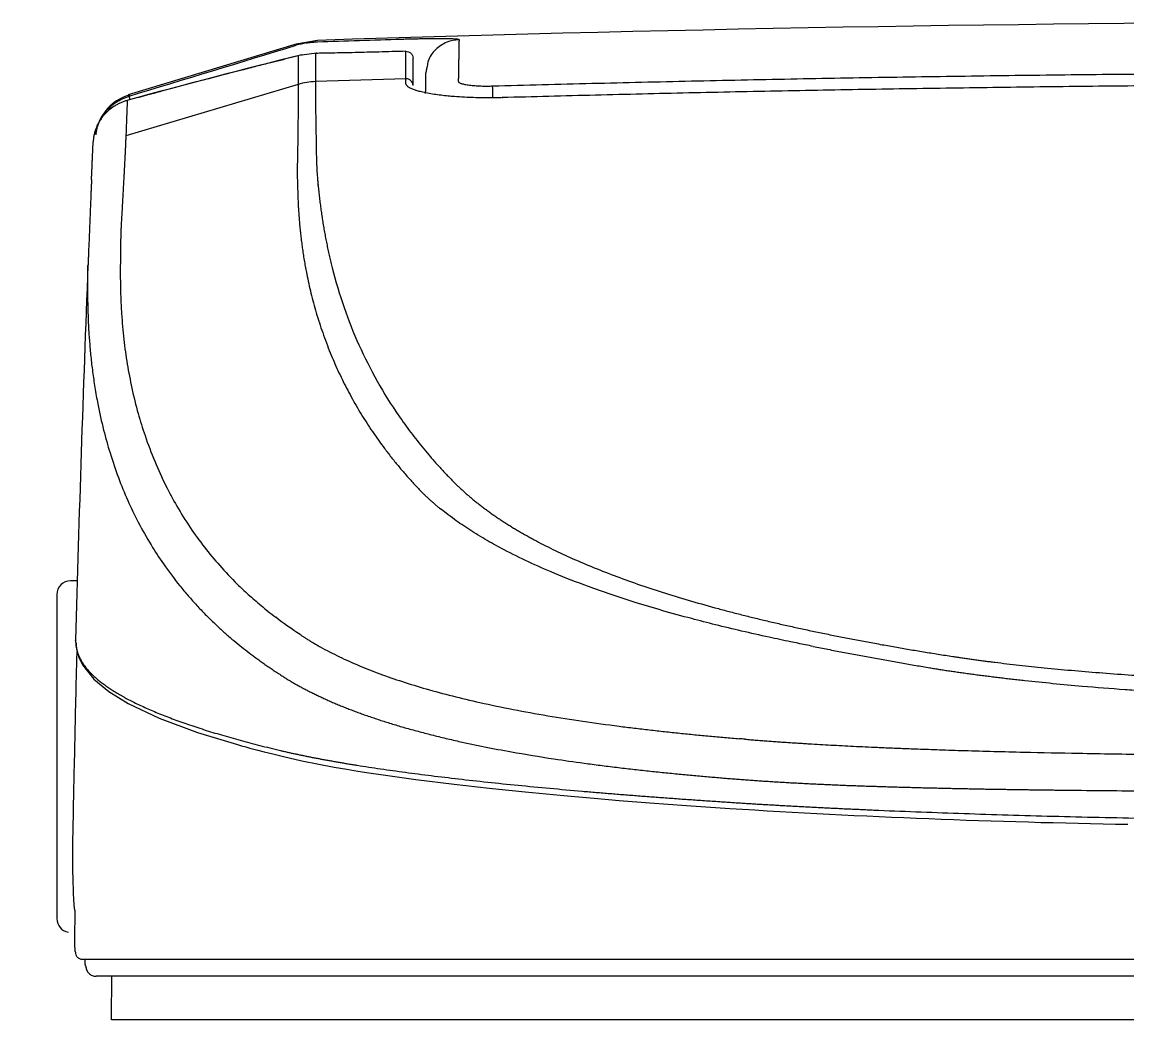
# Model space of a CAD drawing. Extents: x -4358 to 1981, y -50 to 2478.
# Drawn here: x -2913.5 to -2752.4, y 679.3 to 824.6 of the extents above; entities that cross this region are included whole.
import ezdxf

# ---------------------------------------------------------------- set-up
doc = ezdxf.new("R2010")
doc.units = 0
doc.header["$LTSCALE"] = 20
doc.header["$MEASUREMENT"] = 0
doc.layers.get('0').update_dxf_attribs({"linetype": 'CONTINUOUS'})

msp = doc.modelspace()

# ---------------------------------------------------------------- linework, layer by layer
for p, q in [((-2870.47, 821.95), (-2873.59, 821.43)), ((-2873.43, 821.48), (-2898.08, 814.01)), ((-2870.61, 820.08), (-2872.76, 819.83)), ((-2857.6, 816.36), (-2857.6, 820.37)), ((-2873.3, 815.54), (-2898.41, 808.05)), ((-2857.6, 815.65), (-2857.6, 816.36)), ((-2902.72, 808.79), (-2902.77, 808.2)), ((-2905.48, 743.22), (-2906.46, 743.22)), ((-2905.85, 695.19), (-2905.89, 690.93)), ((-2904.77, 688.12), (-2509.87, 688.12)), ((-2513.61, 679.28), (-2900.52, 679.28))]:
    msp.add_line(p, q)
at = {"flags": 128}
for points in [[(-2857.6, 816.36), (-2859.24, 816.32), (-2860.89, 816.27), (-2862.54, 816.21), (-2864.19, 816.16), (-2865.83, 816.11), (-2867.48, 816.06), (-2869.13, 816.01), (-2870.78, 815.95)], [(-2905.64, 734.16), (-2905.63, 733.76), (-2905.59, 733.43), (-2905.55, 733.18), (-2905.51, 732.99), (-2905.47, 732.8), (-2905.42, 732.6), (-2905.36, 732.41), (-2905.29, 732.21), (-2904.73, 731), (-2903.07, 728.9), (-2900.9, 727.1), (-2898.07, 725.36), (-2893.54, 723.21), (-2887.95, 721.14), (-2882.16, 719.37), (-2881.55, 719.2), (-2880.93, 719.03), (-2880.34, 718.87), (-2879.78, 718.72), (-2879.16, 718.56), (-2878.25, 718.33), (-2877.01, 718.02), (-2875.44, 717.63)], [(-2875.44, 717.63), (-2872.78, 717.03), (-2870.3, 716.53), (-2868.07, 716.11), (-2866.2, 715.79), (-2864.62, 715.53), (-2862.99, 715.27), (-2861.27, 715.01), (-2856.15, 714.29), (-2850.57, 713.59), (-2845.5, 713.02), (-2840.22, 712.48), (-2835.14, 712), (-2833.01, 711.8), (-2830.17, 711.56), (-2826.55, 711.25), (-2822.09, 710.9), (-2816.73, 710.51), (-2810.4, 710.07)]]:
    msp.add_lwpolyline(points, dxfattribs=at)
for centre, radius, start, end in [((-2707.07, -4175.38), 5000, 88.127, 91.87299), ((-2587.15, -325.17), 1180.12, 104.00611, 105.28593), ((-2857.56, 815.37), 0.995, 0.3067, 92.0032), ((-3656.76, 790.56), 812.16, 1.6249, 1.74679), ((-2895.86, 807.27), 7.05, 106.6458, 160.5559), ((1092.93, 630.62), 4000, 177.72717, 178.51092), ((-2906.46, 741.22), 2, 90, 180), ((-2731.28, 1974.36), 1266.76, 266.41937, 269.04387), ((-2906.46, 694.02), 2, 180, 259.3093)]:
    msp.add_arc(centre, radius, start, end)
for points, knots in [([(-2872.19, 821.58), (-2872.12, 821.59), (-2871.95, 821.62), (-2871.69, 821.66), (-2871.38, 821.69), (-2870.98, 821.73), (-2870.67, 821.75), (-2870.49, 821.76)], [0, 0, 0, 0, 0.13603, 0.289535, 0.460517, 0.686773, 1, 1, 1, 1]), ([(-2870.49, 821.76), (-2868.45, 821.82), (-2864.38, 821.96), (-2860.31, 822.08), (-2858.28, 822.14)], [0, 0, 0, 0, 0.4999822, 1, 1, 1, 1]), ([(-2858.28, 822.14), (-2858.22, 822.14), (-2858.09, 822.15), (-2857.84, 822.16), (-2857.4, 822.17), (-2856.77, 822.19), (-2856.02, 822.2), (-2855.04, 822.23), (-2853.86, 822.25), (-2852.54, 822.26), (-2851.4, 822.25), (-2850.65, 822.22), (-2850.22, 822.18), (-2850.04, 822.15), (-2849.94, 822.13), (-2849.9, 822.11), (-2849.87, 822.08), (-2849.87, 822.07), (-2849.87, 822.06)], [0, 0, 0, 0, 0.01482, 0.031116, 0.062235, 0.124343, 0.188094, 0.247808, 0.370591, 0.493636, 0.617718, 0.743408, 0.807069, 0.871157, 0.90198, 0.93556, 0.967393, 1, 1, 1, 1]), ([(-2849.87, 822.06), (-2850.48, 821.98), (-2851.74, 821.81), (-2853.34, 820.67), (-2854.33, 819.36), (-2854.47, 818.45), (-2854.52, 818.19)], [0, 0, 0, 0, 0.278334, 0.578964, 0.880457, 1, 1, 1, 1]), ([(-2849.87, 822.06), (-2849.87, 822.05), (-2849.87, 822.04), (-2849.87, 822.02), (-2849.87, 822.01), (-2849.87, 821.99), (-2849.87, 821.96), (-2849.87, 821.92), (-2849.87, 821.84), (-2849.88, 821.72), (-2849.88, 821.52), (-2849.88, 821.26), (-2849.89, 820.95), (-2849.89, 820.61), (-2849.9, 820.36), (-2849.9, 820.23)], [0, 0, 0, 0, 0.017675, 0.035361, 0.046065, 0.05779, 0.073766, 0.116659, 0.159551, 0.247518, 0.369643, 0.527518, 0.685202, 0.842696, 1, 1, 1, 1]), ([(-2870.77, 820.07), (-2870.77, 819.89), (-2870.77, 819.24), (-2870.77, 818.23), (-2870.77, 817.03), (-2870.77, 816.31), (-2870.78, 815.95)], [0, 0, 0, 0, 0.135521, 0.499997, 0.749998, 1, 1, 1, 1]), ([(-2857.6, 820.37), (-2858.27, 820.35), (-2859.59, 820.32), (-2862.05, 820.25), (-2864.42, 820.19), (-2866.71, 820.14), (-2868.23, 820.11), (-2869.58, 820.09), (-2870.37, 820.07), (-2870.77, 820.07)], [0, 0, 0, 0, 0.153789, 0.298245, 0.561143, 0.693015, 0.818474, 0.909304, 1, 1, 1, 1]), ([(-2870.63, 820.05), (-2870.63, 820.07), (-2870.66, 820.16), (-2870.72, 820.11), (-2870.77, 820.07)], [0, 0, 0, 0, 0.2456, 1, 1, 1, 1]), ([(-2857.6, 820.37), (-2857.48, 820.37), (-2857.35, 820.35), (-2857.09, 820.26), (-2856.97, 820.19), (-2856.77, 819.99), (-2856.69, 819.87), (-2856.59, 819.62), (-2856.57, 819.5), (-2856.57, 819.38)], [0, 0, 0, 0, 0.25, 0.25, 0.5, 0.5, 0.75, 0.75, 1, 1, 1, 1]), ([(-2849.9, 820.23), (-2849.9, 820.03), (-2849.91, 819.65), (-2849.92, 819.06), (-2849.93, 818.45), (-2849.94, 817.84), (-2849.95, 817.22), (-2849.96, 816.8), (-2849.96, 816.59)], [0, 0, 0, 0, 0.166624, 0.333264, 0.499922, 0.666598, 0.83329, 1, 1, 1, 1]), ([(-2873.31, 819.69), (-2873.57, 819.63), (-2874.1, 819.5), (-2874.89, 819.3), (-2875.69, 819.1), (-2876.49, 818.9), (-2877.71, 818.6), (-2879.39, 818.17), (-2881.3, 817.68), (-2883.05, 817.23), (-2884.99, 816.73), (-2888.37, 815.84), (-2892.01, 814.87), (-2895.63, 813.9), (-2897.3, 813.45), (-2898.2, 813.21)], [0, 0, 0, 0, 0.0326561, 0.0654124, 0.0982718, 0.1312374, 0.1643122, 0.247881, 0.336098, 0.3974038, 0.4586866, 0.5704283, 0.8018078, 0.8931439, 1, 1, 1, 1]), ([(-2873.31, 819.69), (-2873.31, 819.04), (-2873.31, 818.37), (-2873.31, 816.98), (-2873.31, 816.27), (-2873.3, 815.54)], [0, 0, 0, 0, 0.5, 0.5, 1, 1, 1, 1]), ([(-2872.74, 819.8), (-2872.79, 819.82), (-2872.85, 819.85), (-2872.91, 819.83), (-2872.92, 819.82)], [0, 0, 0, 0, 0.845848, 1, 1, 1, 1]), ([(-2856.57, 815.38), (-2856.57, 816.11), (-2856.57, 816.73), (-2856.57, 818.13), (-2856.57, 818.72), (-2856.57, 819.38)], [0, 0, 0, 0, 0.5, 0.5, 1, 1, 1, 1]), ([(-2854.73, 817.16), (-2854.73, 817.15), (-2854.73, 817.14), (-2854.73, 817.11), (-2854.73, 817.05), (-2854.73, 816.95), (-2854.73, 816.81), (-2854.74, 816.62), (-2854.74, 816.38), (-2854.74, 816.07), (-2854.75, 815.74), (-2854.76, 815.48), (-2854.76, 815.36)], [0, 0, 0, 0, 0.0173, 0.035361, 0.073766, 0.159552, 0.264599, 0.369645, 0.527234, 0.684822, 0.842411, 1, 1, 1, 1]), ([(-2844.98, 815.32), (-2842.57, 815.39), (-2837.74, 815.52), (-2830.5, 815.71), (-2823.26, 815.88), (-2816.02, 816.05), (-2808.77, 816.21), (-2801.52, 816.35), (-2794.27, 816.49), (-2787.01, 816.61), (-2779.76, 816.72), (-2772.5, 816.82), (-2765.23, 816.92), (-2757.97, 817), (-2750.71, 817.07), (-2743.44, 817.13), (-2736.17, 817.17), (-2728.9, 817.21), (-2721.62, 817.24), (-2714.34, 817.25), (-2704.88, 817.26), (-2693.24, 817.25), (-2679.42, 817.19), (-2665.61, 817.09), (-2651.81, 816.95), (-2638.01, 816.78), (-2624.22, 816.57), (-2610.44, 816.31), (-2596.67, 816.02), (-2582.91, 815.7), (-2573.74, 815.45), (-2569.15, 815.32)], [0, 0, 0, 0, 0.026247, 0.052502, 0.078764, 0.105034, 0.131312, 0.157597, 0.18389, 0.210191, 0.236499, 0.262814, 0.289138, 0.315469, 0.341808, 0.368154, 0.394508, 0.420869, 0.447239, 0.473616, 0.5, 0.550122, 0.600218, 0.650286, 0.700326, 0.75034, 0.800326, 0.850285, 0.900217, 0.950122, 1, 1, 1, 1]), ([(-2873.3, 815.54), (-2873.3, 814.92), (-2873.3, 814.23), (-2873.3, 812.7), (-2873.31, 811.86), (-2873.33, 810.05), (-2873.34, 809.06), (-2873.37, 806.96), (-2873.39, 805.83), (-2873.41, 804.63)], [0, 0, 0, 0, 0.25, 0.25, 0.5, 0.5, 0.75, 0.75, 1, 1, 1, 1]), ([(-2870.78, 815.95), (-2870.78, 815.88), (-2870.78, 815.73), (-2870.78, 815.48), (-2870.77, 815.18), (-2870.77, 814.76), (-2870.77, 814.23), (-2870.76, 813.29), (-2870.76, 812.14), (-2870.75, 810.83), (-2870.73, 809.51), (-2870.71, 808.22), (-2870.68, 806.88), (-2870.67, 805.92), (-2870.66, 805.35), (-2870.65, 805.1)], [0, 0, 0, 0, 0.0281252, 0.0608762, 0.0982532, 0.1402561, 0.2137856, 0.2808412, 0.4469589, 0.5628767, 0.6408228, 0.7891403, 0.8775372, 0.9478238, 1, 1, 1, 1]), ([(-2843.59, 813.62), (-2843.72, 813.61), (-2843.96, 813.61), (-2844.33, 813.6), (-2844.69, 813.59), (-2845.05, 813.59), (-2845.46, 813.59), (-2845.91, 813.59), (-2846.7, 813.59), (-2847.76, 813.62), (-2849.15, 813.67), (-2850.38, 813.75), (-2851.89, 813.88), (-2853.62, 814.1), (-2855.07, 814.37), (-2855.98, 814.62), (-2856.42, 814.77), (-2856.75, 814.9), (-2857, 815.01), (-2857.22, 815.14), (-2857.38, 815.26), (-2857.49, 815.37), (-2857.55, 815.47), (-2857.59, 815.56), (-2857.59, 815.62), (-2857.6, 815.65)], [0, 0, 0, 0, 0.016572, 0.033096, 0.049585, 0.066049, 0.0825, 0.105303, 0.127476, 0.190748, 0.254101, 0.328158, 0.376572, 0.49559, 0.632275, 0.686847, 0.742248, 0.774905, 0.807663, 0.849225, 0.890266, 0.917534, 0.94488, 0.972352, 1, 1, 1, 1]), ([(-2849.97, 815.99), (-2849.97, 815.98), (-2849.97, 815.96), (-2849.96, 815.93), (-2849.94, 815.9), (-2849.92, 815.87), (-2849.87, 815.83), (-2849.77, 815.77), (-2849.61, 815.7), (-2849.4, 815.64), (-2849.07, 815.55), (-2848.55, 815.46), (-2847.92, 815.39), (-2847.35, 815.35), (-2846.91, 815.33), (-2846.44, 815.31), (-2846.02, 815.31), (-2845.64, 815.31), (-2845.31, 815.31), (-2845.09, 815.32), (-2844.98, 815.32)], [0, 0, 0, 0, 0.025305, 0.050543, 0.07575, 0.100963, 0.126219, 0.189242, 0.252174, 0.315043, 0.377781, 0.502813, 0.627408, 0.68963, 0.751786, 0.813834, 0.875917, 0.917131, 0.958429, 1, 1, 1, 1]), ([(-2570.54, 813.62), (-2572.92, 813.68), (-2577.69, 813.81), (-2584.85, 813.99), (-2592.01, 814.17), (-2599.17, 814.33), (-2606.34, 814.48), (-2613.51, 814.62), (-2620.69, 814.76), (-2627.86, 814.88), (-2635.05, 814.99), (-2642.23, 815.09), (-2649.42, 815.18), (-2656.61, 815.26), (-2663.81, 815.33), (-2671.01, 815.38), (-2678.22, 815.43), (-2685.42, 815.47), (-2692.63, 815.5), (-2699.85, 815.51), (-2709.23, 815.52), (-2720.77, 815.5), (-2734.47, 815.44), (-2748.16, 815.35), (-2761.83, 815.22), (-2775.49, 815.04), (-2789.14, 814.83), (-2802.77, 814.59), (-2816.39, 814.3), (-2830, 813.98), (-2839.06, 813.74), (-2843.59, 813.62)], [0, 0, 0, 0, 0.0262, 0.052412, 0.078638, 0.104876, 0.131127, 0.157392, 0.183669, 0.209959, 0.236261, 0.262577, 0.288906, 0.315247, 0.341602, 0.367969, 0.394349, 0.420742, 0.447148, 0.473567, 0.499999, 0.550207, 0.600369, 0.650485, 0.700554, 0.750577, 0.800554, 0.850485, 0.900369, 0.950208, 1, 1, 1, 1]), ([(-2902.72, 808.46), (-2902.67, 808.78), (-2902.51, 809.83), (-2901.55, 811.46), (-2899.96, 813.04), (-2898.59, 813.59), (-2897.94, 813.85)], [0, 0, 0, 0, 0.124144, 0.422553, 0.725864, 1, 1, 1, 1]), ([(-2897.77, 813.33), (-2897.81, 813.44), (-2897.91, 813.76), (-2897.93, 813.81), (-2897.94, 813.85)], [0, 0, 0, 0, 0.343381, 1, 1, 1, 1]), ([(-2843.59, 813.62), (-2843.59, 813.63), (-2843.59, 813.64), (-2843.59, 813.62), (-2843.59, 813.57), (-2843.59, 813.56)], [0, 0, 0, 0, 0.428734, 0.840524, 1, 1, 1, 1]), ([(-2898.2, 813.21), (-2898.28, 813.19), (-2898.44, 813.14), (-2898.68, 813.06), (-2898.92, 812.97), (-2899.16, 812.87), (-2899.39, 812.76), (-2899.63, 812.64), (-2899.86, 812.52), (-2900.29, 812.25), (-2900.94, 811.78), (-2901.53, 811.18), (-2901.98, 810.61), (-2902.29, 810.15), (-2902.55, 809.65), (-2902.76, 809.15), (-2902.93, 808.66), (-2903.06, 808.13), (-2903.14, 807.64), (-2903.16, 807.31), (-2903.17, 807.16)], [0, 0, 0, 0, 0.028179, 0.056848, 0.086002, 0.115633, 0.145733, 0.176291, 0.207297, 0.238736, 0.353622, 0.489337, 0.541151, 0.617963, 0.691785, 0.746851, 0.817431, 0.883133, 0.943966, 1, 1, 1, 1]), ([(-2903.41, 801.7), (-2903.4, 801.9), (-2903.38, 802.29), (-2903.36, 802.86), (-2903.33, 803.43), (-2903.31, 803.99), (-2903.28, 804.66), (-2903.25, 805.43), (-2903.21, 806.31), (-2903.18, 806.87), (-2903.17, 807.16)], [0, 0, 0, 0, 0.099941, 0.199868, 0.29978, 0.399679, 0.499565, 0.664716, 0.831527, 1, 1, 1, 1]), ([(-2898.41, 808.05), (-2898.42, 807.96), (-2898.42, 807.79), (-2898.43, 807.52), (-2898.44, 807.24), (-2898.46, 806.95), (-2898.47, 806.66), (-2898.48, 806.35), (-2898.5, 806.03), (-2898.51, 805.7), (-2898.53, 805.36), (-2898.55, 805.02), (-2898.56, 804.66), (-2898.58, 804.29), (-2898.6, 803.91), (-2898.62, 803.52), (-2898.65, 803.06), (-2898.67, 802.53), (-2898.71, 801.9), (-2898.75, 801.23), (-2898.79, 800.51), (-2898.83, 799.73), (-2898.88, 798.89), (-2898.93, 797.99), (-2898.98, 797.03), (-2899.02, 796.34), (-2899.04, 795.99)], [0, 0, 0, 0, 0.033573, 0.067095, 0.100574, 0.134018, 0.167433, 0.200829, 0.234213, 0.267593, 0.300977, 0.334372, 0.367786, 0.401228, 0.434705, 0.468225, 0.501796, 0.549156, 0.598394, 0.64955, 0.702674, 0.757819, 0.815048, 0.874433, 0.936053, 1, 1, 1, 1]), ([(-2873.41, 804.63), (-2873.41, 804.5), (-2873.42, 804.21), (-2873.43, 803.74), (-2873.44, 803.19), (-2873.44, 802.55), (-2873.43, 801.84), (-2873.41, 801.09), (-2873.39, 800.6), (-2873.38, 800.36)], [0, 0, 0, 0, 0.101172, 0.216858, 0.347075, 0.491793, 0.673172, 0.842594, 1, 1, 1, 1]), ([(-2870.65, 805.1), (-2870.65, 804.91), (-2870.64, 804.58), (-2870.62, 803.91), (-2870.58, 803.08), (-2870.52, 802.19), (-2870.46, 801.47), (-2870.43, 801.1), (-2870.41, 800.92)], [0, 0, 0, 0, 0.145153, 0.25011, 0.499928, 0.749787, 0.874837, 1, 1, 1, 1]), ([(-2903.41, 801.7), (-2903.41, 801.62), (-2903.42, 801.45), (-2903.43, 801.19), (-2903.44, 800.92), (-2903.45, 800.63), (-2903.46, 800.34), (-2903.48, 800.04), (-2903.49, 799.73), (-2903.5, 799.41), (-2903.52, 799.07), (-2903.53, 798.73), (-2903.55, 798.38), (-2903.56, 798.02), (-2903.58, 797.65), (-2903.59, 797.27), (-2903.62, 796.52), (-2903.67, 795.36), (-2903.73, 794.06), (-2903.77, 792.88), (-2903.81, 791.98), (-2903.85, 791.03), (-2903.87, 790.39), (-2903.89, 790.05), (-2903.89, 789.93)], [0, 0, 0, 0, 0.033456, 0.066912, 0.100367, 0.133822, 0.167277, 0.200732, 0.234187, 0.267642, 0.301098, 0.334554, 0.36801, 0.401467, 0.434925, 0.468382, 0.501839, 0.627058, 0.75227, 0.792437, 0.876386, 0.936526, 0.977731, 1, 1, 1, 1]), ([(-2870.4, 800.84), (-2870.37, 800.54), (-2870.31, 799.94), (-2870.21, 799.05), (-2870.1, 798.16), (-2869.99, 797.28), (-2869.86, 796.4), (-2869.73, 795.53), (-2869.59, 794.67), (-2869.43, 793.82), (-2869.27, 792.97), (-2869.1, 792.12), (-2868.93, 791.28), (-2868.74, 790.45), (-2868.55, 789.63), (-2867.93, 787.12), (-2866.7, 783.04), (-2864.52, 777.54), (-2861.86, 772.27), (-2859.51, 768.49), (-2857.79, 766.05), (-2856.9, 764.84), (-2855.97, 763.65), (-2855.02, 762.47), (-2854.04, 761.3), (-2853.02, 760.15), (-2851.98, 759.02), (-2851.26, 758.27), (-2850.9, 757.9)], [0, 0, 0, 0, 0.017984, 0.035932, 0.053846, 0.071726, 0.089572, 0.107383, 0.12516, 0.142904, 0.160614, 0.178291, 0.195934, 0.213544, 0.231121, 0.248665, 0.37403, 0.498851, 0.624672, 0.749606, 0.780954, 0.812286, 0.843603, 0.874906, 0.906196, 0.937474, 0.968742, 1, 1, 1, 1]), ([(-2873.38, 800.28), (-2873.37, 799.99), (-2873.36, 799.42), (-2873.33, 798.56), (-2873.28, 797.69), (-2873.23, 796.82), (-2873.16, 795.95), (-2873.09, 795.07), (-2873, 794.19), (-2872.9, 793.3), (-2872.79, 792.41), (-2872.67, 791.52), (-2872.54, 790.62), (-2872.39, 789.72), (-2872.23, 788.82), (-2871.93, 787.28), (-2871.45, 785.09), (-2870.68, 782.24), (-2869.74, 779.34), (-2868.85, 776.97), (-2868.08, 775.14), (-2867.51, 773.86), (-2866.9, 772.58), (-2866.26, 771.3), (-2865.58, 770.03), (-2864.87, 768.76), (-2864.11, 767.5), (-2863.32, 766.24), (-2862.49, 764.98), (-2861.62, 763.73), (-2860.71, 762.49), (-2859.76, 761.25), (-2858.76, 760.02), (-2857.72, 758.79), (-2856.64, 757.58), (-2855.89, 756.78), (-2855.51, 756.37)], [0, 0, 0, 0, 0.016629, 0.033429, 0.0504, 0.067542, 0.084855, 0.102339, 0.119993, 0.137819, 0.155816, 0.173983, 0.192321, 0.21083, 0.22951, 0.24836, 0.306945, 0.368167, 0.432026, 0.498524, 0.527891, 0.557522, 0.587417, 0.617574, 0.647996, 0.678681, 0.70963, 0.740843, 0.772319, 0.804058, 0.83606, 0.868324, 0.90085, 0.933639, 0.966689, 1, 1, 1, 1]), ([(-2899.04, 795.99), (-2899.04, 795.88), (-2899.06, 795.65), (-2899.07, 795.42), (-2899.08, 795.3)], [0, 0, 0, 0, 0.491306, 1, 1, 1, 1]), ([(-2899.08, 795.3), (-2899.08, 795.12), (-2899.1, 794.77), (-2899.13, 794.23), (-2899.15, 793.68), (-2899.16, 793.12), (-2899.18, 792.6), (-2899.19, 791.94), (-2899.2, 791.21), (-2899.2, 790.39), (-2899.2, 789.91), (-2899.2, 789.7)], [0, 0, 0, 0, 0.0999141, 0.2012135, 0.3035452, 0.4065543, 0.5098841, 0.5827924, 0.7571417, 0.8945919, 1, 1, 1, 1]), ([(-2899.2, 789.7), (-2899.21, 789.39), (-2899.22, 788.78), (-2899.22, 787.87), (-2899.21, 786.99), (-2899.2, 786.13), (-2899.18, 785.3), (-2899.15, 784.48), (-2899.12, 783.7), (-2899.08, 782.93), (-2898.97, 781.15), (-2898.73, 778.41), (-2898.23, 774.78), (-2897.54, 771.17), (-2896.68, 767.71), (-2895.57, 764.16), (-2894.24, 760.64), (-2892.69, 757.22), (-2890.96, 754.01), (-2889.1, 751.02), (-2887.01, 748.13), (-2884.73, 745.39), (-2882.82, 743.38), (-2881.39, 742), (-2880.56, 741.23), (-2879.66, 740.44), (-2878.7, 739.62), (-2877.67, 738.77), (-2876.95, 738.21), (-2876.58, 737.93)], [0, 0, 0, 0, 0.0138734, 0.0274604, 0.0407621, 0.0537798, 0.0665145, 0.0789673, 0.0911392, 0.1030313, 0.1146445, 0.1743901, 0.2332494, 0.2926039, 0.3566416, 0.4143727, 0.4843971, 0.5538583, 0.6141013, 0.6800954, 0.7433561, 0.8059629, 0.8717218, 0.8905761, 0.9104379, 0.9313089, 0.9531911, 0.9760871, 1, 1, 1, 1]), ([(-2903.97, 783.8), (-2903.96, 783.5), (-2903.95, 782.89), (-2903.92, 781.97), (-2903.89, 781.02), (-2903.84, 780.05), (-2903.78, 779.04), (-2903.7, 778.02), (-2903.61, 776.96), (-2903.51, 775.89), (-2903.39, 774.79), (-2903.25, 773.67), (-2903.09, 772.53), (-2902.92, 771.37), (-2902.72, 770.19), (-2902.33, 768.1), (-2901.71, 765.29), (-2900.7, 761.71), (-2899.54, 758.3), (-2898.16, 754.94), (-2896.59, 751.67), (-2894.85, 748.58), (-2892.84, 745.49), (-2891, 743.04), (-2889.34, 741.05), (-2888.09, 739.66), (-2886.86, 738.36), (-2885.63, 737.16), (-2884.43, 736.05), (-2883.26, 735.01), (-2882.12, 734.06), (-2881.02, 733.18), (-2880.29, 732.63), (-2879.93, 732.36)], [0, 0, 0, 0, 0.013424, 0.027348, 0.041772, 0.056697, 0.072123, 0.088049, 0.104475, 0.121401, 0.138828, 0.156755, 0.175183, 0.19411, 0.213538, 0.233466, 0.298234, 0.356863, 0.422389, 0.484648, 0.546773, 0.614348, 0.673042, 0.743504, 0.777991, 0.810981, 0.842475, 0.872471, 0.900971, 0.927974, 0.953479, 0.977488, 1, 1, 1, 1]), ([(-2850.9, 757.9), (-2850.78, 757.77), (-2850.53, 757.52), (-2850.14, 757.14), (-2849.74, 756.76), (-2849.33, 756.39), (-2848.92, 756.01), (-2848.49, 755.64), (-2848.2, 755.4), (-2848.06, 755.28)], [0, 0, 0, 0, 0.143112, 0.286132, 0.429065, 0.571913, 0.714683, 0.857377, 1, 1, 1, 1]), ([(-2855.51, 756.37), (-2855.4, 756.26), (-2855.17, 756.04), (-2854.83, 755.7), (-2854.47, 755.36), (-2854.11, 755.03), (-2853.74, 754.71), (-2853.37, 754.38), (-2852.99, 754.06), (-2852.73, 753.85), (-2852.59, 753.74)], [0, 0, 0, 0, 0.125977, 0.251672, 0.377086, 0.502221, 0.627078, 0.75166, 0.875967, 1, 1, 1, 1]), ([(-2848.06, 755.28), (-2847.91, 755.15), (-2847.6, 754.9), (-2847.13, 754.52), (-2846.66, 754.15), (-2846.17, 753.78), (-2845.67, 753.42), (-2845.17, 753.05), (-2844.65, 752.69), (-2844.12, 752.33), (-2843.59, 751.98), (-2843.04, 751.62), (-2842.48, 751.27), (-2841.92, 750.92), (-2841.34, 750.58), (-2840.76, 750.24), (-2840.16, 749.9), (-2839.55, 749.56), (-2838.27, 748.86), (-2836.23, 747.81), (-2833.31, 746.45), (-2830.19, 745.13), (-2826.9, 743.85), (-2823.44, 742.61), (-2819.82, 741.42), (-2816.05, 740.27), (-2812.84, 739.38), (-2810.3, 738.7), (-2808.48, 738.24), (-2806.63, 737.78), (-2804.74, 737.33), (-2802.82, 736.88), (-2800.87, 736.45), (-2798.88, 736.02), (-2796.86, 735.59), (-2795.49, 735.32), (-2794.8, 735.18)], [0, 0, 0, 0, 0.014895, 0.029773, 0.044636, 0.059482, 0.074314, 0.089131, 0.103933, 0.118723, 0.133499, 0.148262, 0.163014, 0.177754, 0.192484, 0.207202, 0.221911, 0.236611, 0.251302, 0.313958, 0.376708, 0.439593, 0.502654, 0.565523, 0.628122, 0.690491, 0.752673, 0.780074, 0.807487, 0.834914, 0.862361, 0.88983, 0.917324, 0.944849, 0.972406, 1, 1, 1, 1]), ([(-2798.25, 733.67), (-2798.64, 733.75), (-2799.75, 733.98), (-2801.91, 734.42), (-2805.04, 735.08), (-2808.69, 735.91), (-2812.45, 736.81), (-2817.75, 738.17), (-2824.08, 739.99), (-2830.64, 742.21), (-2837.11, 744.73), (-2841.94, 746.98), (-2845.87, 749.14), (-2847.9, 750.37), (-2849.46, 751.41), (-2850.6, 752.22), (-2851.64, 753), (-2852.31, 753.52), (-2852.59, 753.74)], [0, 0, 0, 0, 0.015274, 0.044171, 0.086697, 0.142856, 0.197979, 0.249999, 0.380946, 0.499998, 0.593327, 0.749994, 0.809552, 0.874998, 0.906624, 0.937498, 0.973766, 1, 1, 1, 1]), ([(-2908.46, 741.2), (-2908.46, 741.06), (-2908.46, 740.78), (-2908.46, 739.28), (-2908.46, 736.92), (-2908.46, 733.69), (-2908.46, 730.43), (-2908.46, 727.59), (-2908.46, 724.7), (-2908.46, 721.02), (-2908.46, 716.6), (-2908.46, 712.22), (-2908.46, 707.88), (-2908.46, 703.75), (-2908.46, 700.11), (-2908.46, 697.68), (-2908.46, 696.18), (-2908.46, 695.02), (-2908.46, 694.15), (-2908.46, 694.11), (-2908.46, 694.09)], [0, 0, 0, 0, 0.059052, 0.121641, 0.186832, 0.253406, 0.319981, 0.352615, 0.385256, 0.447845, 0.506897, 0.565948, 0.628537, 0.693728, 0.760303, 0.826877, 0.859511, 0.892152, 0.954741, 1, 1, 1, 1]), ([(-2873.02, 735.4), (-2872.91, 735.33), (-2872.68, 735.19), (-2872.45, 735.04), (-2872.34, 734.97)], [0, 0, 0, 0, 0.499994, 1, 1, 1, 1]), ([(-2872.34, 734.97), (-2872.2, 734.88), (-2871.92, 734.7), (-2871.49, 734.43), (-2871.03, 734.16), (-2870.56, 733.89), (-2869.37, 733.21), (-2867.38, 732.18), (-2864.47, 730.87), (-2860.39, 729.27), (-2854.72, 727.42), (-2848.08, 725.74), (-2842.05, 724.49), (-2837.03, 723.58), (-2831.89, 722.77), (-2827.62, 722.19), (-2824.36, 721.78), (-2822.14, 721.52), (-2819.93, 721.27), (-2817.73, 721.04), (-2815.54, 720.82), (-2813.36, 720.61), (-2811.19, 720.41), (-2809.74, 720.29), (-2809.02, 720.23)], [0, 0, 0, 0, 0.01144, 0.023136, 0.035087, 0.047293, 0.059754, 0.126886, 0.191105, 0.252501, 0.37783, 0.506279, 0.579686, 0.651397, 0.721418, 0.78976, 0.817745, 0.845233, 0.872232, 0.898744, 0.924774, 0.950325, 0.975399, 1, 1, 1, 1]), ([(-2794.8, 735.18), (-2794.46, 735.11), (-2793.78, 734.97), (-2792.74, 734.77), (-2791.69, 734.57), (-2790.64, 734.37), (-2789.58, 734.18), (-2788.51, 733.98), (-2787.44, 733.79), (-2786.03, 733.54), (-2784.29, 733.24), (-2782.19, 732.89), (-2780.08, 732.55), (-2778.65, 732.33), (-2777.94, 732.22)], [0, 0, 0, 0, 0.064567, 0.129099, 0.193598, 0.258065, 0.322505, 0.386919, 0.45131, 0.51568, 0.637602, 0.758951, 0.879744, 1, 1, 1, 1]), ([(-2905.72, 734.57), (-2905.72, 734.49), (-2905.72, 734.34), (-2905.71, 734.11), (-2905.69, 733.88), (-2905.66, 733.65), (-2905.62, 733.43), (-2905.57, 733.2), (-2905.51, 732.98), (-2905.44, 732.76), (-2905.36, 732.53), (-2905.27, 732.31), (-2905.17, 732.09), (-2905.06, 731.87), (-2904.94, 731.65), (-2904.81, 731.43), (-2904.68, 731.22), (-2904.53, 731), (-2904.37, 730.78), (-2904.21, 730.57), (-2904.03, 730.36), (-2903.84, 730.14), (-2903.65, 729.93), (-2903.45, 729.72), (-2903.23, 729.51), (-2903.01, 729.3), (-2902.78, 729.09), (-2902.54, 728.88), (-2902.29, 728.68), (-2902.03, 728.47), (-2901.76, 728.27), (-2901.49, 728.06), (-2901.2, 727.86), (-2900.91, 727.66), (-2900.61, 727.45), (-2900.3, 727.25), (-2899.98, 727.05), (-2899.65, 726.85), (-2899.32, 726.66), (-2898.97, 726.46), (-2898.62, 726.26), (-2898.11, 725.99), (-2897.44, 725.64), (-2896.58, 725.22), (-2895.67, 724.8), (-2894.73, 724.38), (-2893.75, 723.97), (-2892.72, 723.56), (-2891.66, 723.15), (-2890.55, 722.75), (-2889.41, 722.34), (-2888.23, 721.95), (-2887.01, 721.55), (-2885.75, 721.16), (-2884.46, 720.78), (-2883.13, 720.39), (-2881.76, 720.01), (-2880.35, 719.63), (-2878.9, 719.26), (-2877.43, 718.89), (-2876.41, 718.64), (-2875.9, 718.52)], [0, 0, 0, 0, 0.0129911, 0.0259606, 0.0389085, 0.0518349, 0.0647398, 0.0776231, 0.0904848, 0.103325, 0.1161436, 0.1289406, 0.1417161, 0.1544701, 0.1672024, 0.1799133, 0.1926025, 0.2052702, 0.2179163, 0.2305409, 0.2431439, 0.2557254, 0.2682852, 0.2808236, 0.2933403, 0.3058355, 0.3183091, 0.3307612, 0.3431916, 0.3556006, 0.3679879, 0.3803537, 0.3926979, 0.4050206, 0.4173217, 0.4296012, 0.4418591, 0.4540955, 0.4663103, 0.4785035, 0.4906752, 0.5028253, 0.529434, 0.5559936, 0.5825041, 0.6089656, 0.635378, 0.6617414, 0.6880557, 0.7143209, 0.740537, 0.7667041, 0.7928221, 0.8188911, 0.844911, 0.8708818, 0.8968036, 0.9226763, 0.9484999, 0.9742745, 1, 1, 1, 1]), ([(-2905.64, 734.16), (-2905.66, 734.23), (-2905.71, 734.36), (-2905.71, 734.49), (-2905.72, 734.57)], [0, 0, 0, 0, 0.481068, 1, 1, 1, 1]), ([(-2798.25, 733.67), (-2797.9, 733.6), (-2797.19, 733.47), (-2796.13, 733.26), (-2795.06, 733.05), (-2794, 732.85), (-2792.93, 732.65), (-2791.86, 732.45), (-2790.78, 732.25), (-2789.35, 731.99), (-2787.58, 731.67), (-2785.45, 731.29), (-2783.36, 730.92), (-2781.97, 730.68), (-2781.28, 730.56)], [0, 0, 0, 0, 0.065504, 0.130699, 0.195586, 0.260165, 0.324437, 0.388402, 0.452062, 0.515417, 0.641397, 0.764151, 0.883685, 1, 1, 1, 1]), ([(-2905.85, 695.19), (-2906.22, 699.78), (-2906.1, 706.98), (-2905.83, 719.36), (-2905.64, 728.04), (-2905.51, 732.89), (-2905.51, 732.96)], [0, 0, 0, 0, 0.3312788, 0.6629222, 0.9949143, 1, 1, 1, 1]), ([(-2879.93, 732.36), (-2879.74, 732.21), (-2879.35, 731.92), (-2878.75, 731.49), (-2878.15, 731.06), (-2877.55, 730.65), (-2876.94, 730.24), (-2876.53, 729.97), (-2876.33, 729.83)], [0, 0, 0, 0, 0.169159, 0.337321, 0.504485, 0.670654, 0.835825, 1, 1, 1, 1]), ([(-2777.94, 732.22), (-2777.72, 732.19), (-2777.29, 732.12), (-2776.62, 732.02), (-2775.95, 731.93), (-2775.28, 731.83), (-2774.59, 731.74), (-2773.9, 731.64), (-2773.21, 731.55), (-2772.5, 731.46), (-2770.88, 731.26), (-2768.29, 730.95), (-2764.57, 730.56), (-2760.67, 730.19), (-2756.59, 729.85), (-2752.38, 729.54), (-2746.71, 729.18), (-2739.45, 728.8), (-2732.84, 728.55), (-2728.51, 728.43), (-2726.12, 728.36), (-2723.29, 728.3), (-2720.06, 728.24), (-2716.88, 728.19), (-2713.69, 728.16), (-2710.42, 728.14), (-2705.97, 728.13), (-2701.6, 728.14), (-2697.32, 728.19), (-2694.21, 728.23), (-2691.11, 728.29), (-2688.35, 728.35), (-2685.94, 728.42), (-2681.51, 728.55), (-2674.85, 728.79), (-2667.55, 729.17), (-2661.84, 729.54), (-2657.57, 729.85), (-2653.44, 730.19), (-2649.5, 730.56), (-2645.77, 730.96), (-2642.98, 731.29), (-2640.99, 731.54), (-2639.76, 731.71), (-2638.55, 731.87), (-2637.36, 732.05), (-2636.58, 732.16), (-2636.19, 732.22)], [0, 0, 0, 0, 0.005997, 0.011993, 0.017987, 0.02398, 0.029973, 0.035967, 0.041962, 0.047958, 0.053956, 0.083103, 0.112207, 0.142421, 0.172699, 0.203082, 0.233443, 0.292137, 0.351019, 0.363631, 0.376293, 0.397198, 0.418225, 0.438064, 0.457781, 0.478738, 0.499949, 0.54199, 0.561532, 0.581239, 0.601123, 0.620891, 0.634334, 0.647782, 0.706749, 0.765541, 0.796298, 0.827102, 0.857739, 0.888335, 0.917535, 0.946803, 0.957444, 0.968081, 0.978717, 0.989356, 1, 1, 1, 1]), ([(-2781.28, 730.56), (-2781.05, 730.53), (-2780.58, 730.45), (-2779.86, 730.34), (-2779.13, 730.22), (-2778.38, 730.11), (-2777.62, 730), (-2776.85, 729.89), (-2776.06, 729.78), (-2775.26, 729.67), (-2774.45, 729.56), (-2773.62, 729.45), (-2772.78, 729.35), (-2771.92, 729.24), (-2771.05, 729.13), (-2770.17, 729.03), (-2769.27, 728.92), (-2768.35, 728.82), (-2766.4, 728.61), (-2763.35, 728.29), (-2758.51, 727.85), (-2754.08, 727.49), (-2749.55, 727.17), (-2745.64, 726.92), (-2741.15, 726.68), (-2736.52, 726.46), (-2732.43, 726.29), (-2729.02, 726.18), (-2726.37, 726.1), (-2723.66, 726.03), (-2720.53, 725.96), (-2717.31, 725.91), (-2712.78, 725.85), (-2707.08, 725.82), (-2701.4, 725.85), (-2696.88, 725.9), (-2692.78, 725.97), (-2688.92, 726.06), (-2685.29, 726.17), (-2681.89, 726.29), (-2677.81, 726.45), (-2673.18, 726.67), (-2668.68, 726.91), (-2664.74, 727.16), (-2660.17, 727.49), (-2655.66, 727.84), (-2650.74, 728.3), (-2647.37, 728.64), (-2644.9, 728.92), (-2643.21, 729.12), (-2641.58, 729.32), (-2640, 729.52), (-2638.47, 729.72), (-2636.99, 729.93), (-2635.57, 730.14), (-2634.18, 730.35), (-2633.29, 730.49), (-2632.85, 730.56)], [0, 0, 0, 0, 0.006185, 0.01242, 0.018704, 0.025038, 0.031421, 0.037853, 0.044336, 0.050867, 0.057448, 0.064079, 0.07076, 0.07749, 0.08427, 0.0911, 0.097979, 0.104908, 0.111887, 0.141926, 0.172296, 0.215016, 0.233002, 0.263082, 0.292059, 0.319622, 0.350756, 0.368495, 0.382668, 0.399406, 0.418042, 0.439645, 0.457676, 0.499951, 0.542106, 0.559951, 0.58143, 0.616441, 0.630374, 0.648048, 0.679192, 0.706502, 0.735821, 0.765986, 0.783817, 0.827509, 0.858693, 0.888657, 0.901777, 0.914709, 0.927455, 0.940012, 0.952383, 0.964567, 0.976565, 0.988376, 1, 1, 1, 1]), ([(-2875.66, 729.39), (-2875.51, 729.3), (-2875.22, 729.11), (-2874.77, 728.83), (-2874.3, 728.55), (-2873.82, 728.27), (-2873.32, 727.99), (-2872.81, 727.71), (-2872.28, 727.43), (-2871.74, 727.15), (-2871.18, 726.87), (-2870.6, 726.59), (-2870.01, 726.31), (-2869.4, 726.03), (-2868.77, 725.74), (-2868.13, 725.46), (-2867.46, 725.18), (-2866.78, 724.91), (-2866.08, 724.63), (-2865.36, 724.35), (-2864.62, 724.07), (-2863.86, 723.8), (-2863.08, 723.52), (-2862.28, 723.25), (-2861.46, 722.98), (-2860.62, 722.7), (-2859.76, 722.44), (-2858.87, 722.17), (-2857.97, 721.9), (-2857.04, 721.64), (-2856.08, 721.38), (-2855.11, 721.12), (-2854.11, 720.86), (-2853.09, 720.6), (-2852.04, 720.35), (-2850.97, 720.1), (-2847.82, 719.38), (-2842.97, 718.42), (-2836.77, 717.39), (-2832.38, 716.77), (-2829.32, 716.36), (-2826.96, 716.07), (-2824.6, 715.79), (-2822.29, 715.54), (-2820.02, 715.3), (-2817.82, 715.09), (-2815.67, 714.88), (-2813.58, 714.7), (-2812.2, 714.58), (-2811.53, 714.53)], [0, 0, 0, 0, 0.011972, 0.024091, 0.036357, 0.04877, 0.061331, 0.074038, 0.086893, 0.099894, 0.113043, 0.126339, 0.139781, 0.153371, 0.167109, 0.180993, 0.195024, 0.209202, 0.223528, 0.238001, 0.25262, 0.267387, 0.282301, 0.297362, 0.31257, 0.327924, 0.343426, 0.359075, 0.374871, 0.390814, 0.406903, 0.42314, 0.439523, 0.456054, 0.472731, 0.489556, 0.506527, 0.618756, 0.703402, 0.760464, 0.789942, 0.819779, 0.848594, 0.876385, 0.903153, 0.928899, 0.953622, 0.977322, 1, 1, 1, 1]), ([(-2808.22, 720.16), (-2807.93, 720.14), (-2807.36, 720.09), (-2806.49, 720.02), (-2805.62, 719.96), (-2804.76, 719.89), (-2803.9, 719.83), (-2803.04, 719.77), (-2802.19, 719.71), (-2801.35, 719.65), (-2800.51, 719.6), (-2799.67, 719.55), (-2798.6, 719.48), (-2797.28, 719.4), (-2795.69, 719.31), (-2794.06, 719.23), (-2792.39, 719.14), (-2790.67, 719.06), (-2789.5, 719), (-2788.91, 718.98)], [0, 0, 0, 0, 0.0486696, 0.0967577, 0.1442705, 0.191214, 0.237594, 0.283416, 0.3286853, 0.373407, 0.4175861, 0.4612274, 0.5043354, 0.5838152, 0.6645007, 0.7464237, 0.8296204, 0.914131, 1, 1, 1, 1]), ([(-2875.9, 718.52), (-2875.74, 718.48), (-2875.42, 718.41), (-2874.93, 718.29), (-2874.43, 718.18), (-2873.92, 718.07), (-2873.4, 717.96), (-2872.87, 717.85), (-2872.34, 717.74), (-2871.8, 717.63), (-2871.25, 717.52), (-2870.69, 717.41), (-2870.12, 717.3), (-2869.55, 717.2), (-2868.97, 717.09), (-2868.38, 716.99), (-2867.78, 716.88), (-2867.18, 716.78), (-2866.57, 716.67), (-2865.95, 716.57), (-2865.33, 716.47), (-2863.82, 716.23), (-2861.33, 715.85), (-2857.73, 715.34), (-2853.95, 714.86), (-2849.95, 714.38), (-2845.74, 713.91), (-2841.3, 713.46), (-2836.7, 713.02), (-2832.86, 712.67), (-2829.9, 712.42), (-2827.88, 712.25), (-2825.83, 712.09), (-2823.76, 711.93), (-2821.66, 711.76), (-2819.53, 711.61), (-2817.38, 711.45), (-2815.21, 711.3), (-2813.01, 711.15), (-2811.52, 711.05), (-2810.78, 711)], [0, 0, 0, 0, 0.012828, 0.025626, 0.038392, 0.051127, 0.063832, 0.076505, 0.089147, 0.101759, 0.114339, 0.126889, 0.139407, 0.151895, 0.164351, 0.176777, 0.189171, 0.201534, 0.213867, 0.226168, 0.238439, 0.250678, 0.314057, 0.376887, 0.439167, 0.500898, 0.563926, 0.626563, 0.688811, 0.750669, 0.775798, 0.800883, 0.825925, 0.850923, 0.875878, 0.90079, 0.925657, 0.950482, 0.975263, 1, 1, 1, 1]), ([(-2788.91, 718.98), (-2788.59, 718.96), (-2787.94, 718.94), (-2786.97, 718.9), (-2786, 718.86), (-2785.01, 718.82), (-2784.02, 718.78), (-2782.32, 718.72), (-2779.74, 718.62), (-2774.65, 718.46), (-2767.93, 718.28), (-2759.01, 718.1), (-2749.11, 717.94), (-2739.2, 717.83), (-2730.75, 717.76), (-2723.78, 717.73), (-2716.86, 717.7), (-2709.28, 717.69), (-2701.61, 717.69), (-2694.23, 717.71), (-2686.9, 717.74), (-2677.36, 717.8), (-2668.65, 717.89), (-2660.96, 718.01), (-2655, 718.1), (-2647.45, 718.25), (-2640.45, 718.43), (-2635.06, 718.6), (-2632.15, 718.7), (-2629.87, 718.79), (-2628.3, 718.85), (-2626.75, 718.91), (-2625.73, 718.96), (-2625.22, 718.98)], [0, 0, 0, 0, 0.006789, 0.013578, 0.020369, 0.027162, 0.033958, 0.040758, 0.062014, 0.086346, 0.142132, 0.192064, 0.253649, 0.322746, 0.36805, 0.401158, 0.443638, 0.487235, 0.531263, 0.575004, 0.614094, 0.657721, 0.741073, 0.767946, 0.796731, 0.850029, 0.908741, 0.931758, 0.956915, 0.967698, 0.978471, 0.989237, 1, 1, 1, 1]), ([(-2810.73, 714.46), (-2810.44, 714.44), (-2809.86, 714.39), (-2808.99, 714.32), (-2808.11, 714.26), (-2807.24, 714.19), (-2806.37, 714.13), (-2805.49, 714.07), (-2804.61, 714.01), (-2803.74, 713.96), (-2802.87, 713.91), (-2801.99, 713.85), (-2801.12, 713.81), (-2800.25, 713.76), (-2799.38, 713.71), (-2798.51, 713.67), (-2797.65, 713.63), (-2796.78, 713.59), (-2795.92, 713.55), (-2795.06, 713.51), (-2794.2, 713.48), (-2793.35, 713.44), (-2792.49, 713.41), (-2791.65, 713.38), (-2791.08, 713.36), (-2790.8, 713.35)], [0, 0, 0, 0, 0.047392, 0.094429, 0.141112, 0.18744, 0.233412, 0.279028, 0.324289, 0.369193, 0.413741, 0.457933, 0.501768, 0.545248, 0.58837, 0.631137, 0.673547, 0.7156, 0.757298, 0.798639, 0.839624, 0.880253, 0.920525, 0.960441, 1, 1, 1, 1]), ([(-2790.8, 713.35), (-2790.48, 713.34), (-2789.84, 713.32), (-2788.88, 713.29), (-2787.93, 713.26), (-2786.98, 713.23), (-2786.03, 713.2), (-2785.09, 713.18), (-2784.15, 713.15), (-2783.22, 713.13), (-2782.3, 713.1), (-2781.38, 713.08), (-2780.47, 713.06), (-2779.56, 713.04), (-2778.66, 713.02), (-2777.76, 713), (-2776.87, 712.98), (-2775.99, 712.96), (-2775.11, 712.95), (-2774.25, 712.93), (-2773.38, 712.91), (-2772.53, 712.9), (-2771.68, 712.88), (-2770.84, 712.87), (-2770.01, 712.86), (-2769.19, 712.84), (-2768.37, 712.83), (-2767.56, 712.82), (-2766.76, 712.81), (-2765.97, 712.8), (-2765.18, 712.79), (-2764.41, 712.78), (-2763.64, 712.77), (-2762.88, 712.76), (-2762.13, 712.75), (-2761.39, 712.74), (-2758.95, 712.71), (-2754.86, 712.67), (-2749.16, 712.63), (-2743.7, 712.6), (-2735.21, 712.56), (-2723.79, 712.52), (-2710.07, 712.51), (-2697.15, 712.52), (-2686.57, 712.53), (-2677.54, 712.56), (-2670.24, 712.59), (-2662.79, 712.64), (-2657.32, 712.69), (-2653.8, 712.73), (-2652.24, 712.75), (-2650.65, 712.77), (-2649.02, 712.79), (-2647.36, 712.81), (-2645.67, 712.83), (-2643.95, 712.86), (-2642.19, 712.89), (-2640.41, 712.92), (-2638.61, 712.95), (-2636.77, 712.99), (-2634.91, 713.03), (-2633.03, 713.07), (-2631.13, 713.12), (-2629.2, 713.17), (-2627.26, 713.23), (-2625.29, 713.29), (-2623.99, 713.33), (-2623.34, 713.35)], [0, 0, 0, 0, 0.006587, 0.01311, 0.019569, 0.025964, 0.032295, 0.038563, 0.044766, 0.050905, 0.05698, 0.062992, 0.06894, 0.074824, 0.080644, 0.086401, 0.092094, 0.097723, 0.103288, 0.10879, 0.114228, 0.119603, 0.124913, 0.13016, 0.135343, 0.140463, 0.145519, 0.150511, 0.15544, 0.160305, 0.165106, 0.169844, 0.174518, 0.179128, 0.183675, 0.188159, 0.192578, 0.227905, 0.26145, 0.293214, 0.3232, 0.408303, 0.487256, 0.55392, 0.625318, 0.665956, 0.707984, 0.751402, 0.796211, 0.805372, 0.814787, 0.824456, 0.834379, 0.844556, 0.854987, 0.865672, 0.876611, 0.887805, 0.899253, 0.910955, 0.922911, 0.935122, 0.947587, 0.960307, 0.973283, 0.986514, 1, 1, 1, 1]), ([(-2810.78, 711), (-2810.5, 710.98), (-2809.93, 710.94), (-2809.06, 710.89), (-2808.19, 710.83), (-2807.31, 710.78), (-2806.43, 710.72), (-2805.54, 710.67), (-2804.65, 710.62), (-2803.75, 710.57), (-2802.85, 710.51), (-2801.94, 710.46), (-2801.02, 710.41), (-2800.1, 710.36), (-2799.17, 710.32), (-2798.24, 710.27), (-2797.31, 710.22), (-2796.37, 710.17), (-2795.42, 710.13), (-2794.47, 710.08), (-2793.52, 710.03), (-2792.56, 709.99), (-2791.6, 709.95), (-2790.63, 709.9), (-2789.66, 709.86), (-2787.01, 709.74), (-2782.6, 709.57), (-2776.33, 709.34), (-2769.91, 709.13), (-2761.14, 708.89), (-2749.83, 708.63), (-2735.8, 708.41), (-2721.51, 708.28), (-2707.07, 708.23), (-2692.62, 708.28), (-2678.33, 708.41), (-2664.31, 708.63), (-2652.99, 708.89), (-2644.22, 709.13), (-2637.81, 709.34), (-2631.53, 709.57), (-2626.85, 709.76), (-2623.65, 709.9), (-2621.87, 709.98), (-2620.1, 710.06), (-2618.34, 710.14), (-2616.61, 710.23), (-2614.89, 710.32), (-2613.18, 710.41), (-2611.49, 710.5), (-2609.83, 710.6), (-2608.18, 710.69), (-2606.55, 710.79), (-2604.93, 710.89), (-2603.88, 710.96), (-2603.35, 711)], [0, 0, 0, 0, 0.005295, 0.010583, 0.015863, 0.021136, 0.026401, 0.031659, 0.036909, 0.042152, 0.047388, 0.052616, 0.057836, 0.06305, 0.068255, 0.073454, 0.078645, 0.083828, 0.089004, 0.094173, 0.099334, 0.104488, 0.109634, 0.114773, 0.119904, 0.125028, 0.15653, 0.187867, 0.219038, 0.250045, 0.312712, 0.375023, 0.437568, 0.500001, 0.562433, 0.624979, 0.687289, 0.749957, 0.780963, 0.812134, 0.843471, 0.874973, 0.884438, 0.893929, 0.903445, 0.912986, 0.922553, 0.932145, 0.941763, 0.951405, 0.961074, 0.970767, 0.980486, 0.99023, 1, 1, 1, 1]), ([(-2905.89, 690.93), (-2905.89, 690.87), (-2905.89, 690.76), (-2905.89, 690.59), (-2905.88, 690.44), (-2905.88, 690.29), (-2905.88, 690.16), (-2905.87, 690.03), (-2905.87, 689.91), (-2905.86, 689.79), (-2905.86, 689.69), (-2905.85, 689.56), (-2905.84, 689.43), (-2905.82, 689.3), (-2905.81, 689.21), (-2905.79, 689.15), (-2905.77, 689.15), (-2905.76, 689.14)], [0, 0, 0, 0, 0.05011, 0.100132, 0.150091, 0.20001, 0.249913, 0.299824, 0.349766, 0.399763, 0.449838, 0.500015, 0.60085, 0.701078, 0.800887, 0.900465, 1, 1, 1, 1]), ([(-2905.76, 689.14), (-2905.77, 689.01), (-2905.74, 688.88), (-2905.65, 688.63), (-2905.57, 688.52), (-2905.39, 688.33), (-2905.28, 688.25), (-2905.03, 688.15), (-2904.9, 688.12), (-2904.77, 688.12)], [0, 0, 0, 0, 0.25, 0.25, 0.5, 0.5, 0.75, 0.75, 1, 1, 1, 1]), ([(-2904.24, 687.12), (-2904.28, 687.17), (-2904.33, 687.23), (-2904.36, 687.94), (-2904.37, 688.12)], [0, 0, 0, 0, 0.747585, 1, 1, 1, 1]), ([(-2904.24, 687.12), (-2904.24, 686.92), (-2904.2, 686.73), (-2904.05, 686.36), (-2903.94, 686.2), (-2903.66, 685.92), (-2903.49, 685.81), (-2903.13, 685.66), (-2902.94, 685.62), (-2902.74, 685.62)], [0, 0, 0, 0, 0.25, 0.25, 0.5, 0.5, 0.75, 0.75, 1, 1, 1, 1]), ([(-2511.39, 685.62), (-2511.65, 685.62), (-2512.17, 685.62), (-2512.93, 685.62), (-2513.68, 685.62), (-2514.43, 685.62), (-2551.21, 685.62), (-2551.94, 685.62), (-2552.65, 685.62), (-2878, 685.62), (-2878.7, 685.62), (-2879.38, 685.62), (-2880.06, 685.62), (-2880.72, 685.62), (-2881.38, 685.62), (-2882.03, 685.62), (-2882.67, 685.62), (-2883.29, 685.62), (-2883.91, 685.62), (-2885.23, 685.62), (-2887.17, 685.62), (-2889.6, 685.62), (-2891.83, 685.62), (-2893.85, 685.62), (-2895.68, 685.62), (-2897.3, 685.62), (-2898.72, 685.62), (-2899.71, 685.62), (-2900.38, 685.62), (-2900.82, 685.62), (-2901.21, 685.62), (-2901.57, 685.62), (-2901.89, 685.62), (-2902.16, 685.62), (-2902.4, 685.62), (-2902.59, 685.62), (-2902.69, 685.62), (-2902.74, 685.62)], [0, 0, 0, 0, 0.0138759, 0.02775, 0.0416226, 0.0554937, 0.0693637, 0.0832328, 0.0971012, 0.1109691, 0.1248368, 0.1387045, 0.1525723, 0.1664406, 0.1803096, 0.1941794, 0.2080504, 0.2219227, 0.2357965, 0.2496721, 0.3122633, 0.3748347, 0.4374067, 0.5000003, 0.5625915, 0.6251628, 0.6877349, 0.7503284, 0.7780775, 0.8058204, 0.833559, 0.8612951, 0.8890303, 0.9167667, 0.9445059, 0.9722497, 1, 1, 1, 1])]:
    msp.add_open_spline(points, degree=3, knots=knots)
for points, degree in [([(-2897.94, 813.85), (-2889.82, 816.31), (-2881.7, 818.78), (-2873.58, 821.24)], 3), ([(-2872.19, 821.58), (-2872.66, 821.49), (-2873.12, 821.38), (-2873.58, 821.24)], 3), ([(-2854.52, 818.19), (-2854.73, 817.16)], 1), ([(-2870.78, 815.95), (-2871.63, 815.93), (-2872.49, 815.79), (-2873.3, 815.54)], 3), ([(-2854.76, 815.36), (-2854.78, 814.24)], 1), ([(-2849.96, 816.59), (-2849.97, 816.4), (-2849.97, 816.2), (-2849.97, 815.99)], 3), ([(-2897.94, 813.85), (-2897.94, 813.98)], 1), ([(-2898.2, 813.21), (-2898.27, 811.6), (-2898.34, 809.9), (-2898.41, 808.05)], 3), ([(-2898.12, 813.23), (-2898.2, 813.21)], 1), ([(-2870.4, 800.84), (-2870.4, 800.86), (-2870.41, 800.89), (-2870.41, 800.92)], 3), ([(-2873.38, 800.36), (-2873.38, 800.34), (-2873.38, 800.31), (-2873.38, 800.28)], 3), ([(-2903.89, 789.93), (-2903.9, 789.71), (-2903.91, 789.48), (-2903.92, 789.25)], 3), ([(-2903.97, 783.8), (-2903.93, 788.69)], 1), ([(-2903.93, 788.69), (-2903.92, 789.25)], 1), ([(-2873.02, 735.4), (-2874.25, 736.22), (-2875.44, 737.06), (-2876.58, 737.93)], 3), ([(-2876.33, 729.83), (-2876.11, 729.69), (-2875.88, 729.54), (-2875.66, 729.39)], 3), ([(-2808.22, 720.16), (-2808.49, 720.19), (-2808.75, 720.21), (-2809.02, 720.23)], 3), ([(-2811.53, 714.53), (-2811.26, 714.5), (-2811, 714.48), (-2810.73, 714.46)], 3), ([(-2900.52, 679.28), (-2900.43, 685.62)], 1)]:
    msp.add_open_spline(points, degree=degree)

doc.saveas('drawing.dxf')
